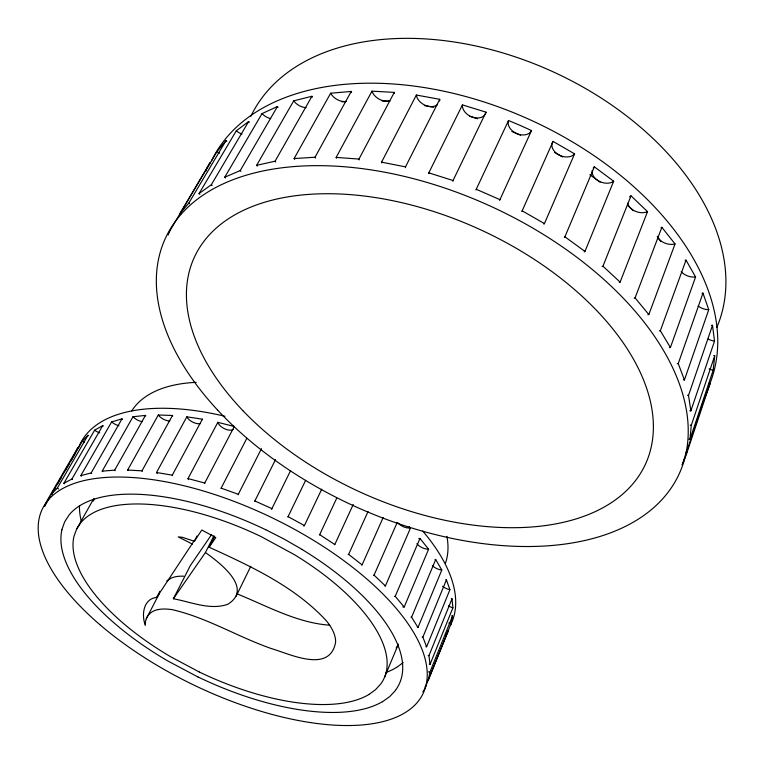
<?xml version="1.0" encoding="UTF-8"?>
<svg xmlns="http://www.w3.org/2000/svg" width="764" height="764" viewBox="0 0 764 764"><rect width="100%" height="100%" fill="white"/><g stroke="black" fill="none" stroke-linecap="round" stroke-linejoin="round"><path stroke-width="1.15" d="M713.719 355.546A11.613 7.248 16.6 0 1 714.732 355.728L691.296 425.252L689.94 439.472A11.947 7.048 17.4 0 1 688.918 439.195M714.732 355.728L713.165 370.282L689.94 439.472M451.83 615.765A8.442 3.992 22.4 0 1 452.546 615.994L429.846 672.31L428.394 679.931A8.614 3.82 22.7 0 1 427.687 679.645M452.546 615.994L450.932 623.921L428.394 679.931M158.081 609.586C152.361 610.57 146.994 614.648 145.762 620.521C145.007 621.161 145.752 627.359 145.055 624.541C141.435 614.323 143.527 598.689 156.735 597.41L193.951 541.055M709.04 383.308A11.374 6.943 16.8 0 1 710.014 383.595L685.9 455.697L682.166 465.056L684.735 457.388M710.014 383.595L709.212 386.116M685.098 456.289L686.196 453.023M686.569 451.935L690.561 440.016M690.923 438.937L692.365 434.64M692.719 433.57L693.798 430.352M694.161 429.292L695.23 426.083M695.584 425.023L696.653 421.833M697.016 420.773L697.723 418.653M698.076 417.593L699.146 414.422M699.499 413.362L700.559 410.211M700.913 409.151L702.317 404.958M702.67 403.908L703.72 400.775M704.064 399.734L708.935 386.947M211.695 534.437L190.37 565.541L173.371 598.756C191.057 601.917 209.813 610.474 227.653 604.343C253.944 588.337 219.44 562.543 205.43 552.525L213.987 535.698M689.796 410.707A12.186 7.353 17.3 0 0 690.857 410.889L714.531 341.088L712.497 325.321A11.832 7.554 16.5 0 0 711.475 325.263M690.857 410.889L688.517 395.389L712.497 325.321M683.369 379.899A12.396 7.659 17.5 0 0 684.42 379.966L708.744 309.707L702.966 293.147A12.033 7.86 16.7 0 0 701.963 293.214M684.42 379.966L678.231 363.578L702.966 293.147M61.836 529.796L64.625 521.927L69.19 514.831A185.671 80.936 25.9 0 1 265.767 529.767M669.379 347.591A12.577 7.946 18 0 0 670.4 347.524L695.574 276.988L686.024 260.132A12.214 8.146 17.1 0 0 685.079 260.323M670.4 347.524L660.344 330.736L686.024 260.132M44.694 505.902L44.455 506.561L47.817 500.783M93.619 498.93L76.696 528.955L74.041 536.127A169.933 73.984 26 0 0 78.816 568.941A171.871 74.862 25.9 0 0 113.015 614.008A169.856 73.917 25.9 0 0 170.907 656.897L199.175 671.938M647.891 314.749A12.73 8.213 18.7 0 0 648.846 314.548L675.042 243.936L661.863 227.319A12.348 8.414 17.9 0 0 661.003 227.643M74.805 454.179L75.254 453.033M93.38 501.079L94.173 498.978M634.196 298.199A12.73 8.213 18.7 0 1 635.065 297.893L661.863 227.319M44.856 505.462L47.549 499.761L77.918 447.551A8.385 3.896 29.4 0 1 78.568 447.924M619.26 282.46A12.845 8.442 19.8 0 0 620.12 282.126L647.519 211.628L631.016 195.832A12.453 8.633 19.1 0 0 629.593 196.825M602.204 266.636A12.845 8.442 19.8 0 1 602.949 266.206L631.016 195.832M168.156 234.968L168.472 234.195M424.498 689.185L448.229 630.978A8.308 3.858 22.5 0 0 447.542 630.692M429.311 664.174A8.757 3.944 22.7 0 0 430.036 664.403L452.899 607.819L452.011 598.823A8.566 4.116 22.5 0 0 451.295 598.651M430.036 664.403L428.938 655.674L452.011 598.823M425.882 646.621A8.882 4.068 22.8 0 0 426.618 646.793L449.91 589.712L446.424 579.857A8.691 4.24 22.6 0 0 445.718 579.752M584.24 251.881A12.912 8.605 21.2 0 0 584.957 251.423L613.683 181.23L594.354 166.838A12.52 8.805 20.6 0 0 593.236 168.07M426.618 646.793L422.874 637.147L446.424 579.857M417.278 627.397A9.006 4.192 23 0 0 417.994 627.502L441.802 570.02L435.709 559.534A8.815 4.364 22.8 0 0 435.041 559.506M417.994 627.502L411.595 617.188L435.709 559.534M384.559 677.219L398.302 644.405M75.435 452.584L77.918 447.551M564.309 237.375A12.912 8.605 21.2 0 1 564.902 236.811L594.354 166.838M168.787 233.431L169.274 232.285M402.781 606.922A9.111 4.307 23.4 0 0 404.175 607.027L428.604 549.24L419.98 538.429A8.91 4.479 23.2 0 0 418.767 538.582M394.587 596.359A9.111 4.307 23.4 0 1 395.217 596.321L419.98 538.429M384.789 585.988A9.206 4.403 23.8 0 0 385.4 585.931L410.516 527.962L409.198 526.606M543.882 224.158A12.94 8.71 22.8 0 0 544.436 223.575L574.585 153.86L553.05 141.416L522.175 210.835A12.94 8.71 22.8 0 0 521.755 211.504M205.631 171.537L205.974 170.764M373.51 575.282A9.206 4.403 23.8 0 1 374.045 575.158L397.194 522.481M169.436 231.912L169.952 230.776M361.544 565.007A9.273 4.479 24.3 0 0 362.069 564.873L383.165 517.534M348.183 554.578A9.273 4.479 24.3 0 1 348.632 554.368L368.028 511.527M206.328 169.98L206.681 169.207M499.56 200.33A12.94 8.729 24.5 0 0 499.942 199.652L531.515 130.548L520.169 125.401L508.537 120.521L476.249 189.262A12.94 8.729 24.5 0 0 476.029 190.016M334.384 544.742A9.33 4.536 24.9 0 0 334.813 544.522L353.264 504.402M170.124 230.403L209.775 163.066A11.145 6.828 32.2 0 1 210.625 163.591M319.342 534.924A9.33 4.536 24.9 0 1 319.677 534.647L336.723 498.176M207.044 168.433L209.775 163.066M303.757 526.119A9.359 4.574 25.6 0 0 304.435 525.556L321.739 489.151M452.871 181.297A12.902 8.671 26.3 0 0 453.052 180.524L486.019 112.165L462.43 104.897L428.805 172.855A12.902 8.671 26.3 0 0 428.776 173.667M287.875 516.999A9.359 4.574 25.6 0 1 288.076 516.645L305.629 480.327M236.124 596.302L250.783 566.286M448.229 630.978L446.634 634.015M271.487 509.34A9.369 4.574 26.3 0 0 271.917 508.623L290.578 470.634M254.794 501.385A9.369 4.574 26.3 0 1 254.87 500.974L275.546 459.565M238.272 494.728A9.349 4.546 26.9 0 0 238.311 494.298L261.469 448.64M405.503 167.688A12.816 8.547 27.9 0 0 405.493 166.877L439.72 99.32L416.37 95.042L381.561 162.159A12.816 8.547 27.9 0 0 381.723 162.999M158.091 609.586A45.582 18.88 26.2 0 1 172.435 609.701C206.987 617.713 237.757 636.765 271.077 648.483C289.737 653.879 329.742 673.877 335.587 642.362A71.214 31.286 25.3 0 0 326.39 620.807C294.675 586.446 251.003 566.353 209.116 547.215L214.483 536.643M221.207 488.616A9.349 4.546 26.9 0 1 221.14 488.148L246.82 438.326M192.327 544.207A75.636 33.139 27 0 0 189.176 542.421L178.203 536.901L182.281 537.264L194.295 541.265L197.007 536.003M156.735 597.41L159.934 591.231M146.296 618.754L159.265 593.714M204.828 483.497A9.311 4.498 27.5 0 0 204.742 483.029L234.3 426.493L217.845 422.32L188.011 478.579A9.311 4.498 27.5 0 0 188.469 479.601M359.156 159.924A12.711 8.356 29.3 0 0 358.956 159.074L394.281 92.387L371.972 91.164L336.16 157.394A12.711 8.356 29.3 0 0 336.504 158.253M172.511 475.647A9.254 4.422 28 0 0 172.292 475.151L202.374 419.178L186.827 416.838L156.524 472.505A9.254 4.422 28 0 0 157.222 473.556M142.314 471.359A9.178 4.336 28.5 0 0 141.98 470.844L172.454 415.482L158.282 414.995L127.655 470.032A9.178 4.336 28.5 0 0 128.075 470.548M315.408 158.081A12.558 8.108 30.4 0 0 315.026 157.231L351.239 91.441L330.669 93.208L294.111 158.549A12.558 8.108 30.4 0 0 294.618 159.38M145.427 415.415L133.003 416.743L102.195 471.14L114.695 470.137L145.427 415.415A8.882 4.403 29.1 0 1 145.848 415.931M257.287 166.113A12.386 7.831 31.1 0 1 256.647 165.32L275.088 161.194L311.932 96.283A12.023 8.032 31.8 0 1 312.438 97.104M81.376 476.125A8.967 4.106 29 0 1 80.793 475.647L91.155 472.945L122.001 418.863A8.767 4.278 29.3 0 1 122.507 419.369M80.793 475.647L111.63 421.909L122.001 418.863M256.647 165.32L293.71 100.858L311.932 96.283M64.51 483.746A8.834 3.982 29.2 0 1 63.88 483.297L71.911 479.028L102.72 425.605A8.652 4.154 29.5 0 1 103.293 426.073M225.485 177.955A12.176 7.535 31.6 0 1 224.731 177.229L240.249 170.563L277.456 106.511A11.823 7.735 32.2 0 1 278.086 107.285M52.401 494.136A8.7 3.849 29.2 0 1 51.732 493.745L57.319 488.101L87.965 435.289A8.519 4.021 29.5 0 1 88.586 435.719M63.88 483.297L94.621 430.189L102.72 425.605M51.732 493.745L82.254 441.239L87.965 435.289M48.772 499.131L50.204 496.667M51.159 495.024L52.114 493.382M52.592 492.56L55.438 487.652M57.806 483.583L61.578 477.089M65.332 470.634L66.735 468.217M67.203 467.415L69.066 464.206M70.928 461.007L72.322 458.62M73.248 457.025L74.633 454.637M224.731 177.229L262.033 113.607L277.456 106.511M199.843 194.276A11.947 7.22 31.8 0 1 199.022 193.626L211.313 184.754L248.634 121.533A11.613 7.43 32.4 0 1 249.37 122.23M199.022 193.626L236.305 130.797L248.634 121.533M180.753 214.331A11.699 6.914 31.7 0 1 179.874 213.777L216.919 151.692L225.991 140.643A11.384 7.115 32.4 0 1 226.793 141.254M179.874 213.777L188.794 203.09L225.991 140.643M424.268 689.586L423.533 690.78M446.386 634.435L445.88 635.266M423.285 691.172L422.769 691.945M76.696 528.955L80.994 522.509A169.961 74.013 26 0 1 123.883 504.565A171.757 74.757 25.9 0 1 194.486 511.985A170.019 74.06 25.9 0 1 261.192 536.634L294.398 554.664A170.009 74.051 25.9 0 1 357.848 605.413A171.766 74.767 26 0 1 386.068 653.707A169.942 73.993 25.9 0 1 380.921 683.751L375.687 689.529L369.041 694.409M194.295 541.265L201.83 530.015L215.801 537.579L209.116 547.215M173.371 598.756L205.43 552.525M395.58 690.331L389.755 696.558L382.411 701.791M166.8 580.85L171.642 577.87L174.956 576.849A45.019 19.463 26.3 0 1 183.704 576.199M396.726 667.383L403.182 662.589M294.111 158.549L315.026 157.231M329.8 625.2C296.833 622.87 267.133 605.976 236.983 593.838M127.655 470.032L141.98 470.844M336.16 157.394L358.956 159.074M156.524 472.505L172.292 475.151M381.561 162.159L405.493 166.877M188.011 478.579L204.742 483.029M428.805 172.855L453.052 180.524M221.14 488.148L238.311 494.298M476.249 189.262L499.942 199.652M254.87 500.974L271.917 508.623M198.057 677.038L167.497 660.784A185.633 80.908 25.9 0 1 61.941 529.844M265.786 529.71L284.332 539.212L302.21 549.497M288.076 516.645L304.435 525.556M522.175 210.835L544.436 223.575M319.677 534.647L334.813 544.522M564.902 236.811L584.957 251.423M348.632 554.368L362.069 564.873M602.949 266.206L620.12 282.126M374.045 575.158L385.4 585.931M395.217 596.321L404.175 607.027M635.065 297.893L648.846 314.548M250.869 116.252A255.806 167.555 24.4 0 1 552.152 71.386A255.806 167.555 24.4 0 1 716.804 327.45M341.966 101.851A262.787 163.42 24.5 0 1 345.471 101.545M382.038 100.944A262.787 163.42 24.5 0 1 389.879 101.392M424.345 105.594A262.787 163.42 24.5 0 1 433.713 107.332M469.784 116.338A262.787 163.42 24.5 0 1 477.596 118.764M511.861 131.494A262.787 163.42 24.5 0 1 520.561 135.285M554.397 152.332A262.787 163.42 24.5 0 1 562.543 157.031M589.875 174.746A262.787 163.42 24.5 0 1 600.017 182.176M627.483 205.201A262.787 163.42 24.5 0 1 633.299 210.73M657.527 237.232A262.787 163.42 24.5 0 1 661.032 241.653M574.585 153.86A12.539 8.91 22.4 0 1 558.484 154.662A12.539 8.91 22.4 0 1 553.05 141.416M346.359 101.431A12.186 8.318 30.9 0 1 330.669 93.208M351.239 91.441A12.186 8.318 30.9 0 1 351.593 92.291M211.599 160.746A272.996 171.05 24.4 0 1 530.779 120.101A272.996 171.05 24.4 0 1 708.218 387.587M188.794 203.09A11.699 6.914 31.7 0 1 189.625 203.721M219.631 153.22A11.384 7.115 32.4 0 1 216.919 151.692M211.313 184.754A11.947 7.22 31.8 0 1 212.077 185.461M241.968 134.044A11.613 7.43 32.4 0 1 236.305 130.797M240.249 170.563A12.176 7.535 31.6 0 1 240.908 171.337M270.685 118.621A11.823 7.735 32.2 0 1 262.033 113.607M275.088 161.194A12.386 7.831 31.1 0 1 275.623 162.016M306.202 107.657A12.023 8.032 31.8 0 1 293.71 100.858M389.688 100.714A12.319 8.557 29.8 0 1 371.972 91.164M394.281 92.387A12.319 8.557 29.8 0 1 394.463 93.246M437.466 104.668A12.425 8.748 28.2 0 1 424.908 105.155A12.425 8.748 28.2 0 1 416.37 95.042M439.72 99.32A12.425 8.748 28.2 0 1 439.615 100.982M486.019 112.165A12.501 8.872 26.4 0 1 472.926 117.293A12.501 8.872 26.4 0 1 462.43 104.897M531.515 130.548A12.539 8.929 24.4 0 1 516.665 133.557A12.539 8.929 24.4 0 1 508.537 120.521M613.683 181.23A12.52 8.805 20.6 0 1 599.377 181.364A12.52 8.805 20.6 0 1 592.224 170.41M647.519 211.628A12.453 8.633 19.1 0 1 635.572 211.351A12.453 8.633 19.1 0 1 627.597 203.234M675.042 243.936A12.348 8.414 17.9 0 1 657.25 236.286M659.38 330.898A12.577 7.946 18 0 1 660.344 330.736M695.574 276.988A12.214 8.146 17.1 0 1 681.201 271.592M677.21 363.616A12.396 7.659 17.5 0 1 678.231 363.578M708.744 309.707A12.033 7.86 16.7 0 1 698.115 305.992M687.466 395.294A12.186 7.353 17.3 0 1 688.517 395.389M714.531 341.088A11.832 7.554 16.5 0 1 708.19 339.063M690.255 425.051A11.947 7.048 17.4 0 1 691.296 425.252M713.165 370.282A11.613 7.248 16.6 0 1 709.145 368.821M685.938 452.135A11.689 6.742 17.6 0 1 686.951 452.431M131.733 410.946A174.641 86.867 26 0 1 196.205 382.344M446.921 536.347A174.641 86.867 26 0 1 445.46 563.211M78.53 447.714A206.146 97.572 26 0 1 224.96 416.275M422.721 531.037A206.146 97.572 26 0 1 450.359 625.41M47.549 499.761A8.566 3.724 29.1 0 1 48.218 500.143M57.319 488.101A8.7 3.849 29.2 0 1 58.58 488.998M84.307 442.356A8.519 4.021 29.5 0 1 82.254 441.239M71.911 479.028A8.834 3.982 29.2 0 1 72.504 479.505M99.683 432.806A8.652 4.154 29.5 0 1 94.621 430.189M91.155 472.945A8.967 4.106 29 0 1 91.68 473.441M118.917 425.701A8.767 4.278 29.3 0 1 111.63 421.909M102.71 471.646A9.082 4.221 28.8 0 1 102.195 471.14M114.695 470.137A9.082 4.221 28.8 0 1 115.125 470.653M142.324 421.652A8.882 4.403 29.1 0 1 133.003 416.743M169.904 420.945A8.977 4.517 28.7 0 1 158.282 414.995M172.454 415.482A8.977 4.517 28.7 0 1 172.779 415.998M200.531 423.562A9.053 4.613 28.3 0 1 186.827 416.838M202.374 419.178A9.053 4.613 28.3 0 1 202.575 419.684M233.259 429.444A9.101 4.679 27.7 0 1 224.664 428.814A9.101 4.679 27.7 0 1 217.845 422.32M234.3 426.493A9.101 4.679 27.7 0 1 234.386 427.448M410.516 527.962A8.996 4.584 23.7 0 1 397.891 522.748M428.604 549.24A8.91 4.479 23.2 0 1 416.934 543.615M410.917 617.14A9.006 4.192 23 0 1 411.595 617.188M441.802 570.02A8.815 4.364 22.8 0 1 432.348 565.608M422.158 637.033A8.882 4.068 22.8 0 1 422.874 637.147M449.91 589.712A8.691 4.24 22.6 0 1 442.557 586.246M428.212 655.493A8.757 3.944 22.7 0 1 428.938 655.674M452.899 607.819A8.566 4.116 22.5 0 1 448.497 605.862M428.375 671.842A8.614 3.82 22.7 0 1 429.846 672.31M450.932 623.921A8.442 3.992 22.4 0 1 448.821 622.966M425.118 686.406A8.48 3.696 22.7 0 1 425.815 686.693M81.376 521.478A183.236 83.286 25.9 0 1 79.494 505.539M396.631 667.335A183.226 83.286 25.9 0 1 385.973 672.54M398.321 644.233A167.746 76.171 25.9 0 1 396.134 648.053M382.325 701.734A185.633 80.908 25.9 0 1 198.077 676.999M302.152 549.536A185.662 80.936 25.9 0 1 395.475 690.274M369.05 694.409A169.904 73.965 25.9 0 1 320.565 704.523A171.89 74.872 26 0 1 255.873 693.808A169.856 73.917 25.9 0 1 199.175 671.948M217.654 410.125A282.623 164.709 24.6 0 0 671.795 487.098A282.623 164.709 24.6 0 0 377.521 170.926A282.623 164.709 24.6 0 0 217.654 410.125M242.876 410.631A248.157 144.31 24.6 0 0 640.318 473.68A248.157 144.31 24.6 0 0 376.585 197.752A248.157 144.31 24.6 0 0 242.876 410.631M100.533 625.248A211.561 92.339 25.9 0 0 422.358 694.992A211.561 92.339 25.9 0 0 175.157 483.717A211.561 92.339 25.9 0 0 100.533 625.248"/></g></svg>
